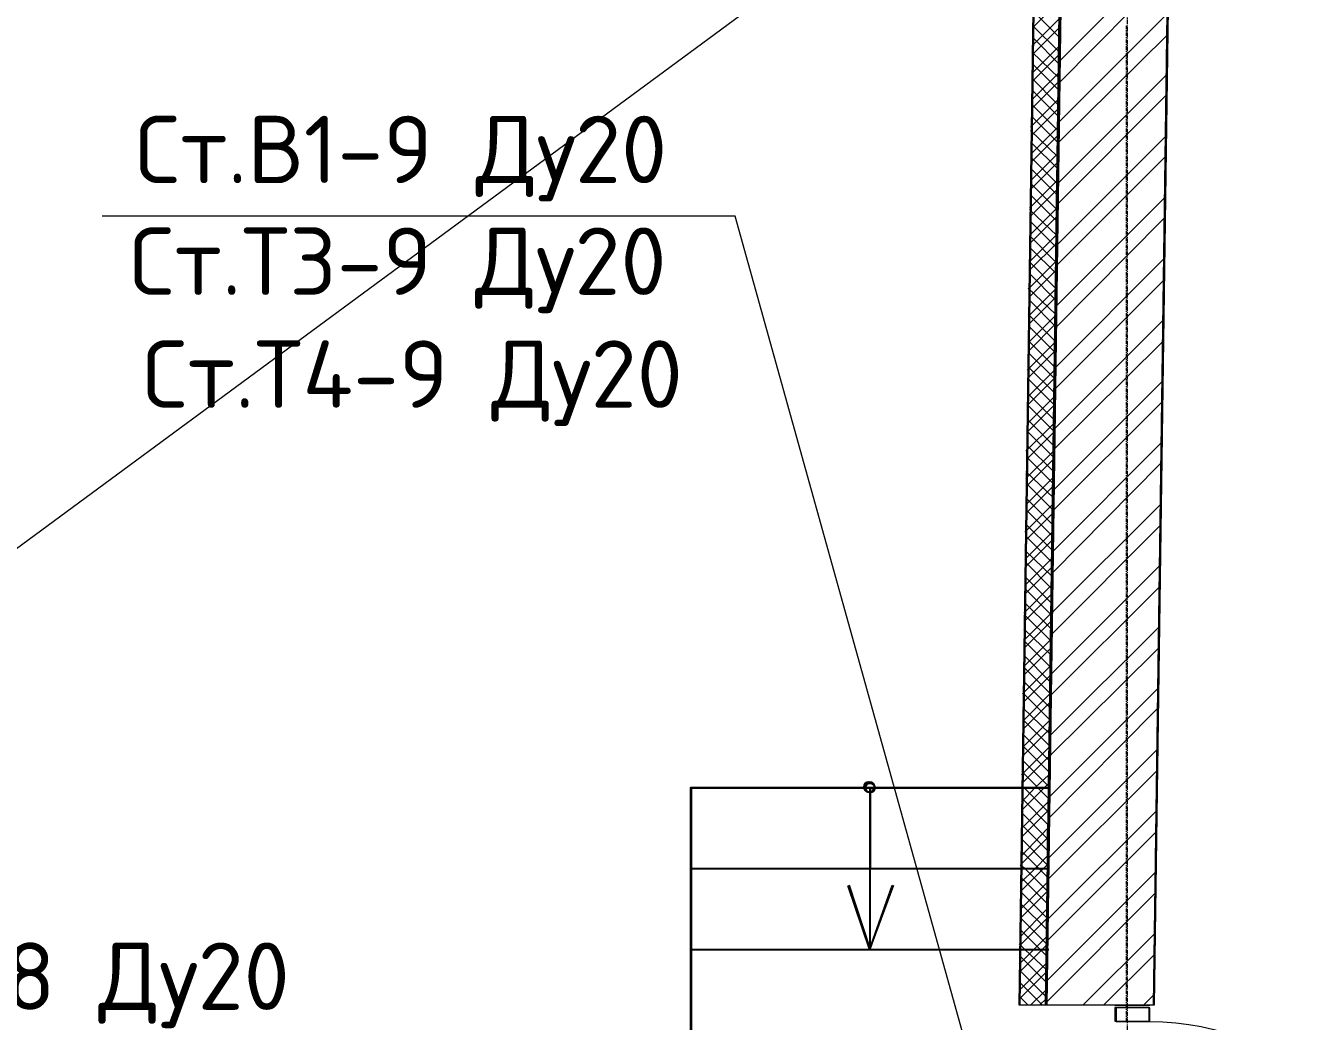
# Model space of a CAD drawing. Header units: millimetres. Extents: x -10178924 to 11692288, y -947381 to 58396.
# Drawn here: x 755070 to 759845, y -817862 to -814166 of the extents above; entities that cross this region are included whole.
import ezdxf

# ---------------------------------------------------------------- set-up
doc = ezdxf.new("R2010")
doc.units = ezdxf.units.MM
doc.linetypes.add('HIDDEN', pattern=[9.525, 6.35, -3.175])
doc.linetypes.add('осевая', pattern=[50.8, 31.75, -6.35, 6.35, -6.35])
for name, color, linetype, true_color in [('PDF _АР_Двери', 7, 'Continuous', 0x545454), ('PDF _Основная ГКЛ', 7, 'Continuous', 0x545454), ('PDF _Размеры осевые', 7, 'Continuous', 0x5d6970), ('PDF _штриховка', 7, 'Continuous', 0x95834a)]:
    doc.layers.add(name, color=color, linetype=linetype, true_color=true_color)
for name, color, linetype in [('PDF _Лестницы _ крыльца.1', 7, 'Continuous'), ('PDF _Отделка СТЕН', 6, 'Continuous'), ('PDF _Размеры клад.', 7, 'Continuous'), ('PDF _Стены внутр.1', 7, 'Continuous'), ('Лестницы _ крыльца.1', 7, 'Continuous'), ('Стены внутр.1', 7, 'Continuous')]:
    doc.layers.add(name, color=color, linetype=linetype)
for name, color, linetype, lineweight in [('PDF _Текст', 7, 'Continuous', 5), ('АР_Двери', 250, 'Continuous', 9), ('Двери', 7, 'Continuous', 9), ('Основная ГКЛ', 250, 'Continuous', 9), ('Отделка СТЕН', 6, 'Continuous', 13), ('Размеры клад.', 7, 'Continuous', 0), ('Размеры осевые', 153, 'Continuous', 9), ('ШТРИХОВКА', 252, 'Continuous', 15)]:
    doc.layers.add(name, color=color, linetype=linetype, lineweight=lineweight)
doc.styles.add('PDF ISOCPEUR', font='isocpeur.ttf')

# ---------------------------------------------------------------- blocks, each defined once
blk = doc.blocks.new('*U2227')
at = {"layer": 'АР_Двери'}
for points in [[(-999.6, 0), (-1049.6, 0), (-1049.6, 125), (-999.6, 125)], [(-50, 0), (0, 0), (0, 125), (-50, 125)], [(-50, -949.6), (-85, -949.6), (-85, 0), (-50, 0)]]:
    blk.add_lwpolyline(points, close=True, dxfattribs=at)
blk.add_arc((-50, 0), 949.6, 180, 270, dxfattribs=at)
at = {"layer": 'Основная ГКЛ', "linetype": 'HIDDEN', "ltscale": 5}
for p, q in [((-1059.6, 125), (-1059.6, 0)), ((10, 0), (10, 125))]:
    blk.add_line(p, q, dxfattribs=at)
blk = doc.blocks.new('A$C5282721b')
at = {"layer": 'Отделка СТЕН', "true_color": 0x000000, "transparency": 33554687}
h = blk.add_hatch(dxfattribs=at)
h.set_pattern_fill('ANSI37', color=18, scale=22, angle=-90)
h.set_pattern_definition([(315, (-17446.33, 108538.816), (49.39141, 49.39141), []), (45, (-17446.33, 108538.816), (-49.39141, 49.39141), [])])
h.paths.add_polyline_path([(36563.99, -32428.119), (30942.101, -32424.051), (30942.101, -32528.119), (31158.355, -32528.119), (36462.577, -32528.119), (36411.001, -36204.675), (36511.011, -36204.675)])
h.paths.add_polyline_path([(36511.011, -36204.675), (36411.001, -36204.675), (36406.792, -36504.675), (36506.802, -36504.675)])
h.paths.add_polyline_path([(36506.802, -36504.675), (36406.792, -36504.675), (36402.584, -36804.675), (36502.594, -36804.675)])
h.paths.add_polyline_path([(36502.594, -36804.675), (36402.584, -36804.675), (36399.676, -37011.988), (36499.685, -37011.988)])
at = {"layer": 'ШТРИХОВКА', "ltscale": 100, "true_color": 0x000000, "transparency": 33554687}
h = blk.add_hatch(dxfattribs=at)
h.set_pattern_fill('ANSI31', color=18, scale=50)
h.set_pattern_definition([(45, (-79853.19, 25128.16), (-112.2532, 112.2532), [])])
edge = h.paths.add_edge_path()
edge.add_line((36498.921, -37009.188), (36898.882, -37014.787))
edge.add_line((36898.882, -37014.787), (36964.029, -32428.119))
edge.add_line((36964.029, -32428.119), (37032.722, -32428.119))
edge.add_line((37032.722, -32428.119), (37032.722, -30586.036))
edge.add_line((37032.722, -30586.036), (38904.657, -30586.036))
edge.add_line((38904.657, -30586.036), (38902.425, -30898.17))
edge.add_line((38902.425, -30898.17), (39152.455, -30898.17))
edge.add_line((39152.455, -30898.17), (39154.793, -30586.036))
edge.add_line((39154.793, -30586.036), (41035.118, -30586.036))
edge.add_line((41035.118, -30586.036), (41035.118, -30412.839))
edge.add_line((41035.118, -30412.839), (41035.118, -30026.036))
edge.add_line((41035.118, -30026.036), (36472.722, -30026.036))
edge.add_line((36472.722, -30026.036), (36472.722, -31868.119))
edge.add_line((36472.722, -31868.119), (30542.101, -31868.119))
edge.add_line((30542.101, -31868.119), (30542.101, -32424.051))
edge.add_line((30542.101, -32424.051), (36563.99, -32428.119))
edge.add_line((36563.99, -32428.119), (36498.921, -37066.477))
h.paths.add_polyline_path([(25192.811, -31868.119), (17563.142, -31868.119), (17563.142, -30066.63), (12841.199, -30066.63), (12841.199, -31868.119), (7024.898, -31868.119), (7024.898, -31969.641), (7024.898, -32428.119), (13001.199, -32428.119), (13001.199, -38443.071), (10379.676, -38473.857), (10379.676, -38873.885), (13001.199, -38843.098), (13401.199, -38838.401), (13401.199, -32428.119), (13401.199, -30626.63), (17003.142, -30626.63), (17003.142, -32428.119), (17003.142, -38795.762), (36871.442, -38820.294), (36872.104, -38529.718), (36884.044, -38081.988), (36484.836, -38082.681), (36480.32, -38405.312), (17403.142, -38395.958), (17403.142, -32428.119), (25753.823, -32428.119), (25753.823, -31968.119)])
at = {"color": 18, "lineweight": 0, "ltscale": 100, "true_color": 0x000000, "transparency": 33554687}
blk.add_line((36462.577, -32528.119), (30014.197, -37278.249), dxfattribs=at)
blk.add_line((36462.577, -32528.119), (30014.197, -37278.249), dxfattribs=at)
at = {"layer": 'Лестницы _ крыльца.1', "color": 18, "linetype": 'Continuous', "true_color": 0x000000, "transparency": 33554687}
for p, q in [((35181.494, -36204.675), (36509.033, -36204.675)), ((35181.494, -36204.675), (35181.494, -38304.675)), ((35845.264, -36204.675), (35844.705, -36803.588)), ((36508.919, -36362.283), (36505.029, -36640.121)), ((35181.494, -36504.675), (36509.033, -36504.675)), ((35766.394, -36565.779), (35844.705, -36803.588)), ((35844.705, -36803.588), (35931.779, -36565.986)), ((36505.029, -36640.121), (36501.14, -36917.959)), ((35181.494, -36804.675), (36509.033, -36804.675))]:
    blk.add_line(p, q, dxfattribs=at)
blk.add_circle((35845.264, -36204.675), 17.194, dxfattribs=at)
at = {"layer": 'Размеры клад.', "color": 18, "true_color": 0x000000, "transparency": 33554687}
blk.add_line((36899.725, -37011.988), (36399.676, -37011.988), dxfattribs=at)
at = {"layer": 'Размеры осевые', "color": 251, "linetype": 'осевая', "ltscale": 0.5, "transparency": 33554687}
blk.add_line((36800, -40100), (36800, -25800), dxfattribs=at)
at = {"layer": 'Стены внутр.1', "color": 18, "linetype": 'Continuous', "true_color": 0x000000, "transparency": 33554687, "flags": 128}
for points in [[(36563.99, -32428.119), (36499.685, -37011.988)], [(36899.725, -37011.988), (36964.029, -32428.119)], [(36462.577, -32528.119), (36399.676, -37011.988)]]:
    blk.add_lwpolyline(points, dxfattribs=at)
at = {"layer": 'Двери', "color": 18, "linetype": 'Continuous', "ltscale": 2, "true_color": 0x000000, "transparency": 33554687, "xscale": -1.000000000000001, "rotation": 90}
blk.add_blockref('*U2227', (36883.131, -38071.803), dxfattribs=at)

msp = doc.modelspace()

# ---------------------------------------------------------------- linework, layer by layer
at = {"layer": 'PDF _АР_Двери', "lineweight": 9}
msp.add_lwpolyline([(759239.6, -817862), (759239.6, -817811.2), (759112.6, -817811.2), (759112.6, -817862)], close=True, dxfattribs=at)
at = {"layer": 'PDF _Лестницы _ крыльца.1', "lineweight": 25}
for points in [[(757537.8, -819093.8), (757537.8, -816994.2), (758862.8, -816994.2)], [(758202.4, -816994.2), (758202.4, -817595.3), (758122, -817358.2)], [(758862.8, -817155), (758862.8, -817430.2), (758858.6, -817709.6)], [(757537.8, -817294.7), (758862.8, -817294.7)], [(758202.4, -817595.3), (758287.1, -817358.2)], [(757537.8, -817595.3), (758862.8, -817595.3)]]:
    msp.add_lwpolyline(points, dxfattribs=at)
msp.add_circle((758200.3, -816992.1), 19.1, dxfattribs=at)
at = {"layer": 'PDF _Основная ГКЛ', "lineweight": 9}
msp.add_lwpolyline([(759112.6, -817802.7), (759239.6, -817802.7)], dxfattribs=at)
at = {"layer": 'PDF _Отделка СТЕН', "lineweight": 13}
for points in [[(758803.6, -814242.5), (758905.2, -814140.9)], [(758807.8, -814166.3), (758905.2, -814263.6)], [(758803.6, -814344.1), (758905.2, -814242.5)], [(758803.6, -814263.7), (758905.2, -814361)], [(758803.6, -814441.5), (758905.2, -814339.9)], [(758803.6, -814361), (758900.9, -814458.4)], [(758799.3, -814543.1), (758900.9, -814441.5)], [(758803.6, -814458.4), (758900.9, -814555.7)], [(758799.3, -814644.7), (758900.9, -814543.1)], [(758799.3, -814555.8), (758900.9, -814653.1)], [(758799.3, -814742), (758900.9, -814640.4)], [(758799.3, -814653.1), (758896.7, -814750.5)], [(758795.1, -814843.6), (758896.7, -814742)], [(758799.3, -814750.5), (758896.7, -814847.9)], [(758896.7, -814843.6), (758795.1, -814945.2), (758892.5, -815042.6)], [(758795.1, -814847.9), (758896.7, -814945.2)], [(758896.7, -814941), (758795.1, -815042.6), (758892.5, -815140)], [(758790.9, -815144.2), (758892.5, -815042.6)], [(758790.9, -815140), (758892.5, -815237.3)], [(758790.9, -815245.8), (758892.5, -815144.2)], [(758790.9, -815237.3), (758888.2, -815334.7)], [(758790.9, -815343.2), (758892.5, -815241.6)], [(758786.6, -815444.8), (758888.2, -815343.2)], [(758790.9, -815334.7), (758888.2, -815432.1)], [(758786.6, -815546.4), (758888.2, -815444.8)], [(758790.9, -815432.1), (758888.2, -815529.4)], [(758786.6, -815529.4), (758884, -815626.8)], [(758786.6, -815643.7), (758888.2, -815542.1)], [(758782.4, -815745.3), (758884, -815643.7)], [(758786.6, -815626.8), (758884, -815724.2)], [(758782.4, -815846.9), (758884, -815745.3)], [(758786.6, -815724.2), (758884, -815821.5)], [(758782.4, -815821.5), (758884, -815918.9)], [(758782.4, -815944.3), (758884, -815842.7)], [(758782.4, -815918.9), (758879.8, -816016.3)], [(758778.2, -816045.9), (758879.8, -815944.3)], [(758782.4, -816016.3), (758879.8, -816113.6)], [(758778.2, -816147.5), (758879.8, -816045.9)], [(758778.2, -816113.6), (758879.8, -816211)], [(758778.2, -816244.9), (758879.8, -816143.3)], [(758778.2, -816211), (758875.5, -816308.4)], [(758773.9, -816346.5), (758875.5, -816244.9)], [(758778.2, -816308.4), (758875.5, -816405.7)], [(758773.9, -816448.1), (758875.5, -816346.5)], [(758773.9, -816405.7), (758875.5, -816503.1)], [(758773.9, -816545.4), (758875.5, -816443.8)], [(758773.9, -816503.1), (758871.3, -816600.5)], [(758769.7, -816647), (758871.3, -816545.4)], [(758773.9, -816600.5), (758871.3, -816697.8)], [(758769.7, -816748.6), (758871.3, -816647)], [(758769.7, -816697.8), (758871.3, -816795.2)], [(758769.7, -816846), (758871.3, -816744.4)], [(758769.7, -816795.2), (758867.1, -816892.6)], [(758765.5, -816947.6), (758867.1, -816846)], [(758769.7, -816892.6), (758867.1, -816989.9)], [(758765.5, -817049.2), (758816.3, -816994.2), (758867.1, -816947.6)], [(758867.1, -817087.3), (758773.9, -816994.2), (758765.5, -816989.9)], [(758765.5, -817146.6), (758867.1, -817045)], [(758765.5, -817087.3), (758862.8, -817184.7)], [(758765.5, -817248.2), (758862.8, -817146.6)], [(758765.5, -817184.7), (758862.8, -817282)], [(758761.2, -817349.8), (758816.3, -817294.7), (758862.8, -817248.2)], [(758862.8, -817379.4), (758778.2, -817294.7), (758761.2, -817282)], [(758761.2, -817447.1), (758862.8, -817345.5)], [(758761.2, -817379.4), (758858.6, -817476.8)], [(758761.2, -817548.7), (758858.6, -817447.1)], [(758761.2, -817476.8), (758858.6, -817574.1)], [(758757, -817650.3), (758812, -817595.3), (758858.6, -817548.7)], [(758858.6, -817671.5), (758778.2, -817595.3), (758757, -817574.1)], [(758757, -817747.7), (758858.6, -817646.1)], [(758757, -817671.5), (758854.4, -817768.9)], [(758799.3, -817802.7), (758854.4, -817747.7)], [(758757, -817768.9), (758790.9, -817802.7)]]:
    msp.add_lwpolyline(points, dxfattribs=at)
at = {"layer": 'PDF _Размеры клад.', "lineweight": 0}
msp.add_lwpolyline([(759256.5, -817802.7), (758757, -817802.7)], dxfattribs=at)
at = {"layer": 'PDF _Размеры осевые', "lineweight": 9}
for points in [[(759154.9, -814179), (759154.9, -814166.3)], [(759154.9, -814187.4), (759154.9, -814183.2)], [(759154.9, -814204.4), (759154.9, -814191.7)], [(759154.9, -814212.8), (759154.9, -814208.6)], [(759154.9, -814229.8), (759154.9, -814217.1)], [(759154.9, -814238.2), (759154.9, -814234)], [(759154.9, -814255.2), (759154.9, -814242.5)], [(759154.9, -814263.7), (759154.9, -814259.4)], [(759154.9, -814280.6), (759154.9, -814267.9)], [(759154.9, -814289), (759154.9, -814284.8)], [(759154.9, -814306), (759154.9, -814293.3)], [(759154.9, -814314.5), (759154.9, -814310.2)], [(759154.9, -814331.4), (759154.9, -814318.7)], [(759154.9, -814339.9), (759154.9, -814335.6)], [(759154.9, -814356.8), (759154.9, -814344.1)], [(759154.9, -814365.3), (759154.9, -814361)], [(759154.9, -814382.2), (759154.9, -814369.5)], [(759154.9, -814390.7), (759154.9, -814386.4)], [(759154.9, -814407.6), (759154.9, -814394.9)], [(759154.9, -814416.1), (759154.9, -814411.8)], [(759154.9, -814433), (759154.9, -814420.3)], [(759154.9, -814441.5), (759154.9, -814437.2)], [(759154.9, -814458.4), (759154.9, -814445.7)], [(759154.9, -814466.9), (759154.9, -814462.6)], [(759154.9, -814483.8), (759154.9, -814471.1)], [(759154.9, -814492.3), (759154.9, -814488)], [(759154.9, -814509.2), (759154.9, -814496.5)], [(759154.9, -814517.7), (759154.9, -814513.4)], [(759154.9, -814534.6), (759154.9, -814521.9)], [(759154.9, -814543.1), (759154.9, -814538.8)], [(759154.9, -814560), (759154.9, -814547.3)], [(759154.9, -814568.5), (759154.9, -814564.2)], [(759154.9, -814585.4), (759154.9, -814572.7)], [(759154.9, -814593.9), (759154.9, -814589.6)], [(759154.9, -814610.8), (759154.9, -814598.1)], [(759154.9, -814619.3), (759154.9, -814615)], [(759154.9, -814636.2), (759154.9, -814623.5)], [(759154.9, -814644.7), (759154.9, -814640.4)], [(759154.9, -814661.6), (759154.9, -814648.9)], [(759154.9, -814670.1), (759154.9, -814665.8)], [(759154.9, -814687), (759154.9, -814674.3)], [(759154.9, -814695.5), (759154.9, -814691.2)], [(759154.9, -814712.4), (759154.9, -814699.7)], [(759154.9, -814720.9), (759154.9, -814716.6)], [(759154.9, -814737.8), (759154.9, -814725.1)], [(759154.9, -814746.3), (759154.9, -814742)], [(759154.9, -814763.2), (759154.9, -814750.5)], [(759154.9, -814771.7), (759154.9, -814767.4)], [(759154.9, -814788.6), (759154.9, -814775.9)], [(759154.9, -814797.1), (759154.9, -814792.8)], [(759154.9, -814814), (759154.9, -814801.3)], [(759154.9, -814822.5), (759154.9, -814818.2)], [(759154.9, -814839.4), (759154.9, -814826.7)], [(759154.9, -814847.9), (759154.9, -814843.6)], [(759154.9, -814864.8), (759154.9, -814852.1)], [(759154.9, -814873.3), (759154.9, -814869)], [(759154.9, -814890.2), (759154.9, -814877.5)], [(759154.9, -814898.7), (759154.9, -814894.4)], [(759154.9, -814915.6), (759154.9, -814902.9)], [(759154.9, -814924.1), (759154.9, -814919.8)], [(759154.9, -814941), (759154.9, -814928.3)], [(759154.9, -814949.5), (759154.9, -814945.2)], [(759154.9, -814966.4), (759154.9, -814953.7)], [(759154.9, -814974.9), (759154.9, -814970.6)], [(759154.9, -814991.8), (759154.9, -814979.1)], [(759154.9, -815000.3), (759154.9, -814996)], [(759154.9, -815017.2), (759154.9, -815004.5)], [(759154.9, -815025.7), (759154.9, -815021.4)], [(759154.9, -815042.6), (759154.9, -815029.9)], [(759154.9, -815051.1), (759154.9, -815046.8)], [(759154.9, -815068), (759154.9, -815055.3)], [(759154.9, -815076.5), (759154.9, -815072.2)], [(759154.9, -815093.4), (759154.9, -815080.7)], [(759154.9, -815101.9), (759154.9, -815097.6)], [(759154.9, -815118.8), (759154.9, -815106.1)], [(759154.9, -815127.3), (759154.9, -815123)], [(759154.9, -815144.2), (759154.9, -815131.5)], [(759154.9, -815152.7), (759154.9, -815148.4)], [(759154.9, -815169.6), (759154.9, -815156.9)], [(759154.9, -815178.1), (759154.9, -815173.8)], [(759154.9, -815195), (759154.9, -815182.3)], [(759154.9, -815203.5), (759154.9, -815199.2)], [(759154.9, -815220.4), (759154.9, -815207.7)], [(759154.9, -815228.9), (759154.9, -815224.6)], [(759154.9, -815245.8), (759154.9, -815233.1)], [(759154.9, -815254.3), (759154.9, -815250)], [(759154.9, -815271.2), (759154.9, -815258.5)], [(759154.9, -815279.7), (759154.9, -815275.4)], [(759154.9, -815296.6), (759154.9, -815283.9)], [(759154.9, -815305.1), (759154.9, -815300.8)], [(759154.9, -815322), (759154.9, -815309.3)], [(759154.9, -815330.5), (759154.9, -815326.2)], [(759154.9, -815347.4), (759154.9, -815334.7)], [(759154.9, -815355.9), (759154.9, -815351.6)], [(759154.9, -815372.8), (759154.9, -815360.1)], [(759154.9, -815381.3), (759154.9, -815377)], [(759154.9, -815398.2), (759154.9, -815385.5)], [(759154.9, -815406.7), (759154.9, -815402.4)], [(759154.9, -815423.6), (759154.9, -815410.9)], [(759154.9, -815432.1), (759154.9, -815427.8)], [(759154.9, -815449), (759154.9, -815436.3)], [(759154.9, -815457.5), (759154.9, -815453.2)], [(759154.9, -815474.4), (759154.9, -815461.7)], [(759154.9, -815482.9), (759154.9, -815478.6)], [(759154.9, -815499.8), (759154.9, -815487.1)], [(759154.9, -815508.3), (759154.9, -815504)], [(759154.9, -815525.2), (759154.9, -815512.5)], [(759154.9, -815533.7), (759154.9, -815529.4)], [(759154.9, -815550.6), (759154.9, -815537.9)], [(759154.9, -815559.1), (759154.9, -815554.8)], [(759154.9, -815576), (759154.9, -815563.3)], [(759154.9, -815584.5), (759154.9, -815580.2)], [(759154.9, -815601.4), (759154.9, -815588.7)], [(759154.9, -815609.9), (759154.9, -815605.6)], [(759154.9, -815626.8), (759154.9, -815614.1)], [(759154.9, -815635.3), (759154.9, -815631)], [(759154.9, -815652.2), (759154.9, -815639.5)], [(759154.9, -815660.7), (759154.9, -815656.4)], [(759154.9, -815677.6), (759154.9, -815664.9)], [(759154.9, -815686.1), (759154.9, -815681.8)], [(759154.9, -815703), (759154.9, -815690.3)], [(759154.9, -815711.5), (759154.9, -815707.2)], [(759154.9, -815728.4), (759154.9, -815715.7)], [(759154.9, -815736.9), (759154.9, -815732.6)], [(759154.9, -815753.8), (759154.9, -815741.1)], [(759154.9, -815762.3), (759154.9, -815758)], [(759154.9, -815779.2), (759154.9, -815766.5)], [(759154.9, -815787.7), (759154.9, -815783.4)], [(759154.9, -815804.6), (759154.9, -815791.9)], [(759154.9, -815813.1), (759154.9, -815808.8)], [(759154.9, -815830), (759154.9, -815817.3)], [(759154.9, -815838.5), (759154.9, -815834.2)], [(759154.9, -815855.4), (759154.9, -815842.7)], [(759154.9, -815863.9), (759154.9, -815859.6)], [(759154.9, -815880.8), (759154.9, -815868.1)], [(759154.9, -815889.3), (759154.9, -815885)], [(759154.9, -815906.2), (759154.9, -815893.5)], [(759154.9, -815914.7), (759154.9, -815910.4)], [(759154.9, -815931.6), (759154.9, -815918.9)], [(759154.9, -815940.1), (759154.9, -815935.8)], [(759154.9, -815957), (759154.9, -815944.3)], [(759154.9, -815965.5), (759154.9, -815961.2)], [(759154.9, -815982.4), (759154.9, -815969.7)], [(759154.9, -815990.9), (759154.9, -815986.6)], [(759154.9, -816007.8), (759154.9, -815995.1)], [(759154.9, -816016.3), (759154.9, -816012)], [(759154.9, -816033.2), (759154.9, -816020.5)], [(759154.9, -816041.7), (759154.9, -816037.4)], [(759154.9, -816058.6), (759154.9, -816045.9)], [(759154.9, -816067.1), (759154.9, -816062.8)], [(759154.9, -816084), (759154.9, -816071.3)], [(759154.9, -816092.5), (759154.9, -816088.2)], [(759154.9, -816109.4), (759154.9, -816096.7)], [(759154.9, -816117.9), (759154.9, -816113.6)], [(759154.9, -816134.8), (759154.9, -816122.1)], [(759154.9, -816143.3), (759154.9, -816139)], [(759154.9, -816160.2), (759154.9, -816147.5)], [(759154.9, -816168.7), (759154.9, -816164.4)], [(759154.9, -816185.6), (759154.9, -816172.9)], [(759154.9, -816194.1), (759154.9, -816189.8)], [(759154.9, -816211), (759154.9, -816198.3)], [(759154.9, -816219.5), (759154.9, -816215.2)], [(759154.9, -816236.4), (759154.9, -816223.7)], [(759154.9, -816244.9), (759154.9, -816240.6)], [(759154.9, -816261.8), (759154.9, -816249.1)], [(759154.9, -816270.3), (759154.9, -816266)], [(759154.9, -816287.2), (759154.9, -816274.5)], [(759154.9, -816295.7), (759154.9, -816291.4)], [(759154.9, -816312.6), (759154.9, -816299.9)], [(759154.9, -816321.1), (759154.9, -816316.8)], [(759154.9, -816338), (759154.9, -816325.3)], [(759154.9, -816346.5), (759154.9, -816342.2)], [(759154.9, -816363.4), (759154.9, -816350.7)], [(759154.9, -816371.9), (759154.9, -816367.6)], [(759154.9, -816388.8), (759154.9, -816376.1)], [(759154.9, -816397.3), (759154.9, -816393)], [(759154.9, -816414.2), (759154.9, -816401.5)], [(759154.9, -816422.7), (759154.9, -816418.4)], [(759154.9, -816439.6), (759154.9, -816426.9)], [(759154.9, -816448.1), (759154.9, -816443.8)], [(759154.9, -816465), (759154.9, -816452.3)], [(759154.9, -816473.5), (759154.9, -816469.2)], [(759154.9, -816490.4), (759154.9, -816477.7)], [(759154.9, -816498.9), (759154.9, -816494.6)], [(759154.9, -816515.8), (759154.9, -816503.1)], [(759154.9, -816524.3), (759154.9, -816520)], [(759154.9, -816541.2), (759154.9, -816528.5)], [(759154.9, -816549.7), (759154.9, -816545.4)], [(759154.9, -816566.6), (759154.9, -816553.9)], [(759154.9, -816575.1), (759154.9, -816570.8)], [(759154.9, -816592), (759154.9, -816579.3)], [(759154.9, -816600.5), (759154.9, -816596.2)], [(759154.9, -816617.4), (759154.9, -816604.7)], [(759154.9, -816625.9), (759154.9, -816621.6)], [(759154.9, -816642.8), (759154.9, -816630.1)], [(759154.9, -816651.3), (759154.9, -816647)], [(759154.9, -816668.2), (759154.9, -816655.5)], [(759154.9, -816676.7), (759154.9, -816672.4)], [(759154.9, -816693.6), (759154.9, -816680.9)], [(759154.9, -816702.1), (759154.9, -816697.8)], [(759154.9, -816719), (759154.9, -816706.3)], [(759154.9, -816727.5), (759154.9, -816723.2)], [(759154.9, -816744.4), (759154.9, -816731.7)], [(759154.9, -816752.9), (759154.9, -816748.6)], [(759154.9, -816769.8), (759154.9, -816757.1)], [(759154.9, -816778.3), (759154.9, -816774)], [(759154.9, -816795.2), (759154.9, -816782.5)], [(759154.9, -816803.7), (759154.9, -816799.4)], [(759154.9, -816820.6), (759154.9, -816807.9)], [(759154.9, -816829.1), (759154.9, -816824.8)], [(759154.9, -816846), (759154.9, -816833.3)], [(759154.9, -816854.5), (759154.9, -816850.2)], [(759154.9, -816871.4), (759154.9, -816858.7)], [(759154.9, -816879.9), (759154.9, -816875.6)], [(759154.9, -816896.8), (759154.9, -816884.1)], [(759154.9, -816905.3), (759154.9, -816901)], [(759154.9, -816922.2), (759154.9, -816909.5)], [(759154.9, -816930.7), (759154.9, -816926.4)], [(759154.9, -816947.6), (759154.9, -816934.9)], [(759154.9, -816956.1), (759154.9, -816951.8)], [(759154.9, -816973), (759154.9, -816960.3)], [(759154.9, -816981.5), (759154.9, -816977.2)], [(759154.9, -816998.4), (759154.9, -816985.7)], [(759154.9, -817006.9), (759154.9, -817002.6)], [(759154.9, -817023.8), (759154.9, -817011.1)], [(759154.9, -817032.3), (759154.9, -817028)], [(759154.9, -817049.2), (759154.9, -817036.5)], [(759154.9, -817057.7), (759154.9, -817053.4)], [(759154.9, -817074.6), (759154.9, -817061.9)], [(759154.9, -817083.1), (759154.9, -817078.8)], [(759154.9, -817100), (759154.9, -817087.3)], [(759154.9, -817108.5), (759154.9, -817104.2)], [(759154.9, -817125.4), (759154.9, -817112.7)], [(759154.9, -817133.9), (759154.9, -817129.6)], [(759154.9, -817150.8), (759154.9, -817138.1)], [(759154.9, -817159.3), (759154.9, -817155)], [(759154.9, -817176.2), (759154.9, -817163.5)], [(759154.9, -817184.7), (759154.9, -817180.4)], [(759154.9, -817201.6), (759154.9, -817188.9)], [(759154.9, -817210.1), (759154.9, -817205.8)], [(759154.9, -817227), (759154.9, -817214.3)], [(759154.9, -817235.5), (759154.9, -817231.2)], [(759154.9, -817252.4), (759154.9, -817239.7)], [(759154.9, -817260.9), (759154.9, -817256.6)], [(759154.9, -817277.8), (759154.9, -817265.1)], [(759154.9, -817286.3), (759154.9, -817282)], [(759154.9, -817303.2), (759154.9, -817290.5)], [(759154.9, -817311.7), (759154.9, -817307.4)], [(759154.9, -817328.6), (759154.9, -817315.9)], [(759154.9, -817337.1), (759154.9, -817332.8)], [(759154.9, -817354), (759154.9, -817341.3)], [(759154.9, -817362.5), (759154.9, -817358.2)], [(759154.9, -817379.4), (759154.9, -817366.7)], [(759154.9, -817387.9), (759154.9, -817383.6)], [(759154.9, -817404.8), (759154.9, -817392.1)], [(759154.9, -817413.3), (759154.9, -817409)], [(759154.9, -817430.2), (759154.9, -817417.5)], [(759154.9, -817438.7), (759154.9, -817434.4)], [(759154.9, -817455.6), (759154.9, -817442.9)], [(759154.9, -817464.1), (759154.9, -817459.8)], [(759154.9, -817481), (759154.9, -817468.3)], [(759154.9, -817489.5), (759154.9, -817485.2)], [(759154.9, -817506.4), (759154.9, -817493.7)], [(759154.9, -817514.9), (759154.9, -817510.6)], [(759154.9, -817531.8), (759154.9, -817519.1)], [(759154.9, -817540.3), (759154.9, -817536)], [(759154.9, -817557.2), (759154.9, -817544.5)], [(759154.9, -817565.7), (759154.9, -817561.4)], [(759154.9, -817582.6), (759154.9, -817569.9)], [(759154.9, -817591.1), (759154.9, -817586.8)], [(759154.9, -817608), (759154.9, -817595.3)], [(759154.9, -817616.5), (759154.9, -817612.2)], [(759154.9, -817633.4), (759154.9, -817620.7)], [(759154.9, -817641.9), (759154.9, -817637.6)], [(759154.9, -817658.8), (759154.9, -817646.1)], [(759154.9, -817667.3), (759154.9, -817663)], [(759154.9, -817684.2), (759154.9, -817671.5)], [(759154.9, -817692.7), (759154.9, -817688.4)], [(759154.9, -817709.6), (759154.9, -817696.9)], [(759154.9, -817718.1), (759154.9, -817713.8)], [(759154.9, -817735), (759154.9, -817722.3)], [(759154.9, -817743.5), (759154.9, -817739.2)], [(759154.9, -817760.4), (759154.9, -817747.7)], [(759154.9, -817768.9), (759154.9, -817764.6)], [(759154.9, -817785.8), (759154.9, -817773.1)], [(759154.9, -817794.3), (759154.9, -817790)], [(759154.9, -817811.2), (759154.9, -817798.5)], [(759154.9, -817819.7), (759154.9, -817815.4)], [(759154.9, -817836.6), (759154.9, -817823.9)], [(759154.9, -817845.1), (759154.9, -817840.8)], [(759154.9, -817862), (759154.9, -817849.3)]]:
    msp.add_lwpolyline(points, dxfattribs=at)
at = {"layer": 'PDF _Стены внутр.1', "lineweight": 25}
for points in [[(758917.9, -813218), (758854.4, -817802.6)], [(759256.5, -817802.7), (759320, -813218.2)], [(758820.5, -813319.6), (758757, -817802.6)]]:
    msp.add_lwpolyline(points, dxfattribs=at)
at = {"layer": 'PDF _Текст'}
msp.add_lwpolyline([(758884, -819115.1), (757702.9, -814873.4), (757601.4, -814873.4), (755353.5, -814873.4)], dxfattribs=at)
at = {"layer": 'PDF _штриховка', "color": 251, "lineweight": 5, "true_color": 0x636466}
for points in [[(758905.2, -814378), (759307.3, -813971.6)], [(758900.9, -814602.3), (759307.3, -814200.2)], [(758896.7, -814830.9), (759303.1, -814424.5)], [(758892.5, -815059.5), (759298.9, -814653.1)], [(758892.5, -815288.1), (759294.6, -814881.7)], [(758888.2, -815516.7), (759294.6, -815110.3)], [(758884, -815741.1), (759290.4, -815338.9)], [(758879.8, -815969.7), (759286.2, -815563.3)], [(758879.8, -816198.3), (759281.9, -815791.9)], [(758875.5, -816426.9), (759281.9, -816020.5)], [(758871.3, -816655.5), (759277.7, -816249.1)], [(758867.1, -816879.9), (759273.5, -816477.7)], [(758867.1, -817108.5), (759269.2, -816702.1)], [(758862.8, -817337.1), (759269.2, -816930.7)], [(758858.6, -817565.7), (759265, -817159.3)], [(758854.4, -817794.3), (759260.8, -817387.9)], [(759070.3, -817802.7), (759256.5, -817616.5)]]:
    msp.add_lwpolyline(points, dxfattribs=at)

# ---------------------------------------------------------------- block references
msp.add_blockref('A$C5282721b', (722358.6, -780790.4))

# ---------------------------------------------------------------- texts
at = {"layer": 'PDF _Текст', "char_height": 249.994, "attachment_point": 4, "style": 'PDF ISOCPEUR'}
for s, insert in [('Ст.В1-9 Ду20', (755476.2, -814659.6)), ('Ст.Т3-9 Ду20', (755455, -815074.4)), ('Ст.Т4-9 Ду20', (755503.5, -815493.5)), ('Ст.В1-8 Ду20', (754070.7, -817728.7))]:
    msp.add_mtext(s, dxfattribs=dict(at, insert=insert))

doc.saveas('drawing.dxf')
